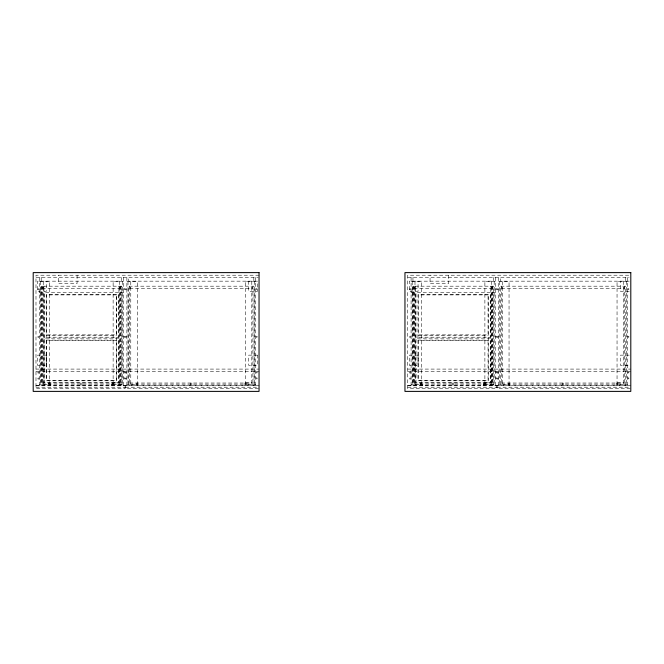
<?xml version="1.0" encoding="UTF-8"?>
<svg xmlns="http://www.w3.org/2000/svg" width="664" height="664" viewBox="0 0 664 664"><rect width="100%" height="100%" fill="white"/><g stroke="black" fill="none" stroke-linecap="round" stroke-linejoin="round"><path stroke-width="0.5" stroke-dasharray="3.32 2.49" d="M111.27 385.253L112.755 383.02M112.382 385.253L113.868 383.02M483.027 385.253L484.512 383.02M484.139 385.253L485.625 383.02M259.043 275.211L35.989 275.211L35.989 388.598L125.023 388.598L125.023 385.253M628.725 275.211L407.746 275.211L407.746 388.598L496.78 388.598L496.78 385.253M35.989 277.444L258.205 277.444M407.746 277.444L629.123 277.444M629.223 281.162L500.498 281.162L500.498 277.444M123.537 281.345L113.129 281.345L113.129 385.253M255.698 281.345L245.29 281.345L245.29 384.514L255.698 384.514M495.294 281.345L484.886 281.345L484.886 385.253M627.455 281.345L617.047 281.345L617.047 384.514L627.455 384.514M39.334 281.536L49.742 281.536L49.742 384.697L39.334 384.697M126.882 281.536L137.29 281.536L137.29 384.697L126.882 384.697M411.091 281.536L421.499 281.536L421.499 384.697L411.091 384.697M498.639 281.536L509.047 281.536L509.047 384.697L498.639 384.697M42.122 287.296L43.982 287.296L43.982 286.184M120.748 287.296L118.889 287.296L118.889 286.184M129.671 287.296L130.783 287.296M251.797 287.296L252.909 287.296M413.879 287.296L415.739 287.296L415.739 286.184M492.505 287.296L490.646 287.296L490.646 286.184M501.428 287.296L502.54 287.296M623.554 287.296L624.666 287.296M42.122 288.408L120.748 288.408M129.671 288.408L252.909 288.408M413.879 288.408L492.505 288.408M501.428 288.408L624.666 288.408M123.537 288.691L124.932 288.691L124.932 289.62L123.537 289.62M255.698 288.691L257.092 288.691L257.092 289.62L255.698 289.62M495.294 288.691L496.689 288.691L496.689 289.62L495.294 289.62M627.455 288.691L628.849 288.691L628.849 289.62L627.455 289.62M39.334 288.873L37.939 288.873L37.939 289.803L39.334 289.803M126.882 288.873L125.488 288.873L125.488 289.803L126.882 289.803M411.091 288.873L409.696 288.873L409.696 289.803L411.091 289.803M498.639 288.873L497.245 288.873L497.245 289.803L498.639 289.803M629.223 291.388L620.483 291.388L620.483 281.162M39.334 292.318L41.749 292.318M121.122 292.318L123.537 292.318M411.091 292.318L413.506 292.318M492.879 292.318L495.294 292.318M46.214 335.254L116.657 335.254M417.971 335.254L488.413 335.254M123.537 336.274L124.932 336.274L124.932 337.204L123.537 337.204M255.698 336.274L257.092 336.274L257.092 337.204L255.698 337.204M495.294 336.274L496.689 336.274L496.689 337.204L495.294 337.204M627.455 336.274L628.849 336.274L628.849 337.204L627.455 337.204M39.334 336.465L37.939 336.465L37.939 337.387L39.334 337.387M126.882 336.465L125.488 336.465L125.488 337.387L126.882 337.387M411.091 336.465L409.696 336.465L409.696 337.387L411.091 337.387M498.639 336.465L497.245 336.465L497.245 337.387L498.639 337.387M46.214 340.084L116.657 340.084M417.971 340.084L488.413 340.084M629.223 355.14L620.483 355.14L620.483 365.366L629.223 365.366M35.989 369.084L259.043 369.084M407.746 369.084L630.8 369.084M35.989 371.317L259.043 371.317M407.746 371.317L630.8 371.317M123.537 371.964L124.932 371.964L124.932 372.877L123.537 372.894M255.698 371.964L257.092 371.964L257.092 372.877L255.698 372.894M495.294 371.964L496.689 371.964L496.689 372.877L495.294 372.894M627.455 371.964L628.849 371.964L628.849 372.877L627.455 372.894M39.334 372.147L37.939 372.147L37.939 373.06L39.334 373.077M126.882 372.147L125.488 372.147L125.488 373.06L126.882 373.077M411.091 372.147L409.696 372.147L409.696 373.06L411.091 373.077M498.639 372.147L497.245 372.147L497.245 373.06L498.639 373.077M123.537 377.916L124.932 377.916L124.932 378.845L123.537 378.845M255.698 377.916L257.092 377.916L257.092 378.845L255.698 378.845M495.294 377.916L496.689 377.916L496.689 378.845L495.294 378.845M627.455 377.916L628.849 377.916L628.849 378.845L627.455 378.845M39.334 378.098L37.939 378.098L37.939 379.028L39.334 379.028M126.882 378.098L125.488 378.098L125.488 379.028L126.882 379.028M411.091 378.098L409.696 378.098L409.696 379.028L411.091 379.028M498.639 378.098L497.245 378.098L497.245 379.028L498.639 379.028M113.129 382.837L119.636 382.837M245.29 382.837L251.797 382.837M484.886 382.837L491.393 382.837M617.047 382.837L623.554 382.837M42.122 383.02L120.748 383.02M129.671 383.02L252.909 383.02M413.879 383.02L492.505 383.02M501.428 383.02L624.666 383.02M42.122 384.141L120.748 384.141M129.671 384.141L252.909 384.141M413.879 384.141L492.505 384.141M501.428 384.141L624.666 384.141M113.129 384.514L123.537 384.514M484.886 384.514L495.294 384.514M35.989 385.253L259.043 385.253M407.746 385.253L630.8 385.253M35.989 385.809L125.023 385.809M125.396 385.809L258.487 385.809M407.746 385.809L496.78 385.809M497.153 385.809L630.244 385.809M35.989 387.668L125.023 387.668M125.396 387.668L258.487 387.668M407.746 387.668L496.78 387.668M497.153 387.668L630.244 387.668M258.487 388.598L125.396 388.598L125.396 385.253M630.244 388.598L497.153 388.598L497.153 385.253M421.125 383.02L422.611 385.253M420.013 383.02L421.499 385.253M49.368 383.02L50.854 385.253M48.256 383.02L49.742 385.253M627.455 277.444L627.455 385.253M626.343 281.345L626.343 384.514M625.779 385.253L625.779 286.184L500.316 286.184L500.316 385.253M625.596 277.444L625.596 281.162M624.666 286.184L624.666 385.253M623.554 281.345L623.554 385.253M617.786 383.02L617.786 385.253M616.673 383.02L616.673 385.253M563.603 383.02L563.603 385.253M562.491 383.02L562.491 385.253M509.421 383.02L509.421 385.253M508.309 383.02L508.309 385.253M502.54 281.536L502.54 385.253M501.428 286.184L501.428 385.253M499.76 281.536L499.76 384.697M498.639 277.444L498.639 385.253M495.294 277.444L495.294 385.253M494.182 281.345L494.182 384.514M493.618 385.253L493.618 286.184L412.767 286.184L412.767 385.253M493.435 277.444L493.435 281.162L409.323 281.162L409.323 291.388L418.063 291.388L418.063 281.162M492.879 286.184L492.879 385.253M492.505 286.184L492.505 385.253M491.767 286.184L491.767 385.253M491.393 281.345L491.393 385.253M490.646 288.408L490.646 383.02M490.646 384.141L490.646 385.253M483.774 383.02L483.774 385.253M453.744 383.02L453.744 385.253M452.64 383.02L452.64 385.253M448.64 275.211L448.64 283.578L430.048 283.578L430.048 275.211M421.872 383.02L421.872 385.253M420.76 383.02L420.76 385.253M415.739 288.408L415.739 383.02M415.739 384.141L415.739 385.253M414.992 281.536L414.992 385.253M414.626 286.184L414.626 385.253M413.879 286.184L413.879 385.253M413.506 286.184L413.506 385.253M412.95 277.444L412.95 281.162M412.203 281.536L412.203 384.697M411.091 277.444L411.091 385.253M255.698 277.444L255.698 385.253M254.578 281.345L254.578 384.514M254.022 385.253L254.022 286.184L128.559 286.184L128.559 385.253M253.839 277.444L253.839 281.162M252.909 286.184L252.909 385.253M251.797 281.345L251.797 385.253M248.726 281.162L248.726 291.388L257.466 291.388L257.466 281.162L128.741 281.162L128.741 277.444M246.029 383.02L246.029 385.253M244.916 383.02L244.916 385.253M191.846 383.02L191.846 385.253M190.734 383.02L190.734 385.253M137.664 383.02L137.664 385.253M136.552 383.02L136.552 385.253M130.783 281.536L130.783 385.253M129.671 286.184L129.671 385.253M127.994 281.536L127.994 384.697M126.882 277.444L126.882 385.253M123.537 277.444L123.537 385.253M122.425 281.345L122.425 384.514M121.861 385.253L121.861 286.184L41.01 286.184L41.01 385.253M121.678 277.444L121.678 281.162L37.566 281.162L37.566 291.388L46.306 291.388L46.306 281.162M121.122 286.184L121.122 385.253M120.748 286.184L120.748 385.253M120.001 286.184L120.001 385.253M119.636 281.345L119.636 385.253M118.889 288.408L118.889 383.02M118.889 384.141L118.889 385.253M112.017 383.02L112.017 385.253M81.987 383.02L81.987 385.253M80.883 383.02L80.883 385.253M77.065 275.211L77.065 283.578L58.482 283.578L58.482 275.211M50.115 383.02L50.115 385.253M49.003 383.02L49.003 385.253M43.982 288.408L43.982 383.02M43.982 384.141L43.982 385.253M43.235 281.536L43.235 385.253M42.869 286.184L42.869 385.253M42.122 286.184L42.122 385.253M41.749 286.184L41.749 385.253M41.193 277.444L41.193 281.162M40.446 281.536L40.446 384.697M39.334 277.444L39.334 385.253M118.615 292.592L44.264 292.592L44.264 337.204L118.615 337.204L118.615 292.592M490.372 292.592L416.021 292.592L416.021 337.204L490.372 337.204L490.372 292.592M116.657 294.542L46.214 294.542L46.214 380.796L116.657 380.796L116.657 294.542M488.413 294.542L417.971 294.542L417.971 380.796L488.413 380.796L488.413 294.542M116.291 294.916L46.58 294.916L46.58 334.88L116.291 334.88L116.291 294.916M488.048 294.916L418.337 294.916L418.337 334.88L488.048 334.88L488.048 294.916M118.615 338.134L44.264 338.134L44.264 382.746L118.615 382.746L118.615 338.134M490.372 338.134L416.021 338.134L416.021 382.746L490.372 382.746L490.372 338.134M116.291 340.458L46.58 340.458L46.58 380.422L116.291 380.422L116.291 340.458M488.048 340.458L418.337 340.458L418.337 380.422L488.048 380.422L488.048 340.458M46.306 355.14L37.566 355.14L37.566 365.366L46.306 365.366L46.306 355.14M257.466 355.14L248.726 355.14L248.726 365.366L257.466 365.366L257.466 355.14M418.063 355.14L409.323 355.14L409.323 365.366L418.063 365.366L418.063 355.14"/><path stroke-width="1" d="M259.043 272.613L33.2 272.613L33.2 391.387L259.043 391.387L259.043 272.613M630.8 272.613L404.957 272.613L404.957 391.387L630.8 391.387L630.8 272.613"/></g></svg>
